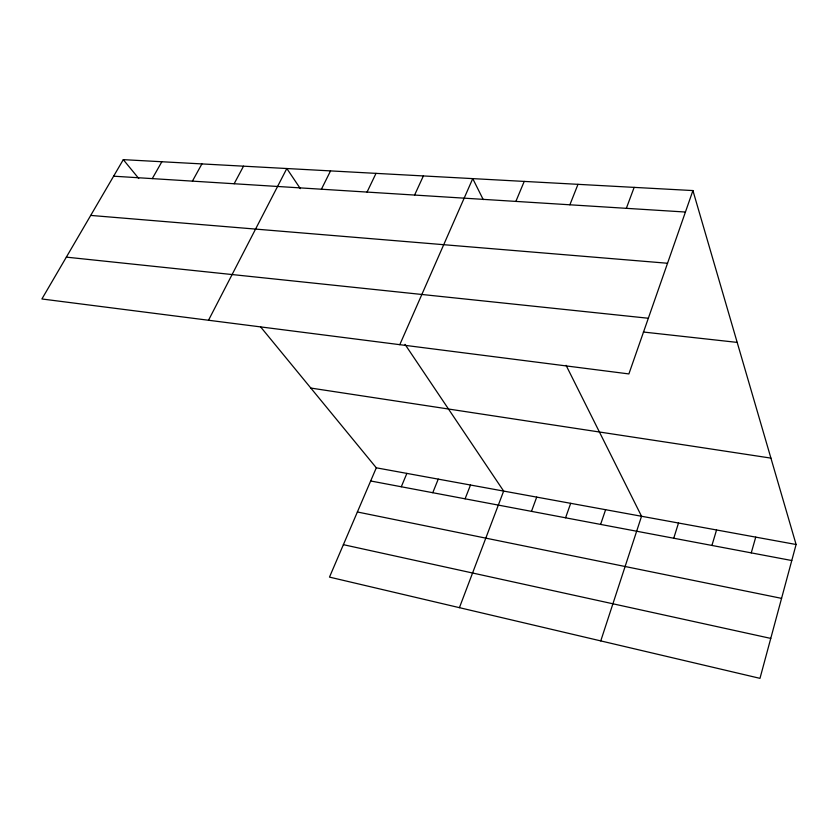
<?xml version="1.0" encoding="UTF-8"?>
<svg xmlns="http://www.w3.org/2000/svg" width="838" height="838" viewBox="0 0 838 838"><rect width="100%" height="100%" fill="white"/><g stroke="black" fill="none" stroke-linecap="round" stroke-linejoin="round"><path stroke-width="1.26" d="M692.921 190.572L628.888 373.926L41.9 298.977L123.291 159.649L692.921 190.572L796.1 544.501L759.982 678.351L329.491 577.11L376.304 467.814L260.587 326.872M751.257 552.87L755.74 537.127M711.923 545.444L716.553 529.972M673.742 538.226L678.508 523.017M600.762 640.913L641.541 516.271L566.079 365.316M600.605 524.41L605.612 509.703M565.566 517.79L570.688 503.324M531.481 511.358L536.708 497.112M626.342 208.327L634.157 187.377M459.423 607.665L503.648 491.078L405.005 344.345M465.09 498.809L470.506 485.024M569.882 204.786L577.99 184.329M432.764 492.702L438.253 479.127M401.297 486.763L406.87 473.397M515.873 201.403L524.232 181.406M399.789 344.68L472.747 178.62L483.243 199.622M414.59 195.055L423.379 175.938M367.054 192.08L376.021 173.361M321.415 189.22L330.539 170.9M208.515 320.252L286.826 168.522L300.35 188.644M234.148 183.742L243.533 166.175M192.415 181.134L201.906 163.913M152.275 178.609L161.86 161.744M113.622 176.19L685.432 212.035M90.713 215.418L667.54 263.258M66.338 257.14L648.329 318.251M643.375 332.026L737.189 342.396M310.825 388.057L770.918 458.114M376.304 467.814L796.1 544.501M370.668 480.981L791.774 560.528M357.386 511.987L781.571 598.363M343.381 544.669L770.761 638.409M123.291 159.649L138.752 178.484"/></g></svg>
